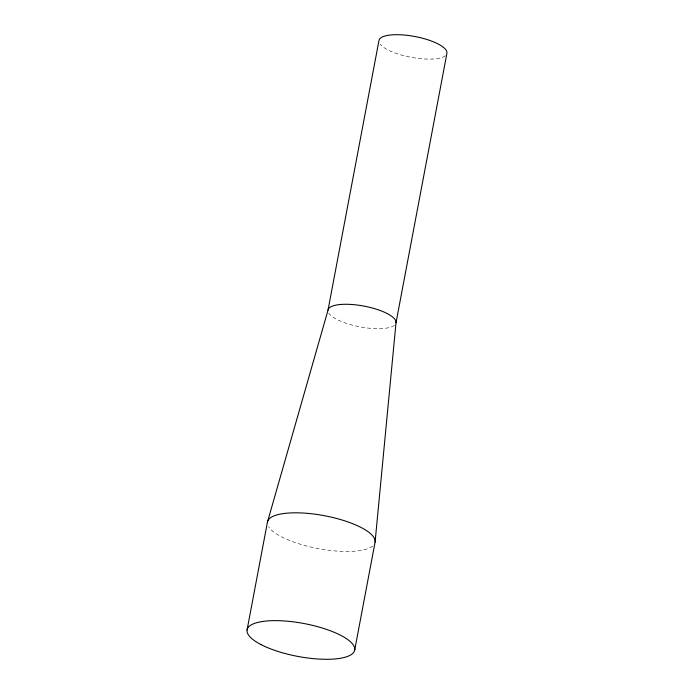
<?xml version="1.0" encoding="UTF-8"?>
<svg xmlns="http://www.w3.org/2000/svg" width="694" height="694" viewBox="0 0 694 694"><rect width="100%" height="100%" fill="white"/><g stroke="black" fill="none" stroke-linecap="round" stroke-linejoin="round"><path stroke-width="0.52" stroke-dasharray="3.47 2.6" d="M372.591 546.074A54.748 16.734 10.7 0 1 318.719 548.694A54.748 16.734 10.7 0 1 268.613 526.772M394.426 325.286A34.579 10.566 10.7 0 1 360.403 326.935A34.579 10.566 10.7 0 1 328.756 313.089M445.366 55.711A34.579 10.566 10.7 0 1 412.227 57.524A34.579 10.566 10.7 0 1 380.112 44.13"/><path stroke-width="1.04" d="M354.712 649.966L375.081 542.135L396.005 322.797L446.936 53.221A34.579 10.566 10.7 0 0 414.552 36.452A34.579 10.566 10.7 0 0 378.95 40.599L328.01 310.175L267.433 522.148L247.064 629.979M267.433 522.148A54.748 16.734 10.7 0 1 323.803 515.59A54.748 16.734 10.7 0 1 375.081 542.135M328.01 310.175A34.579 10.566 10.7 0 1 363.613 306.028A34.579 10.566 10.7 0 1 396.005 322.797M261.031 644.605A54.748 16.734 10.7 0 0 352.214 653.904A54.748 16.734 10.7 0 0 289.415 621.399A54.748 16.734 10.7 0 0 261.031 644.605"/></g></svg>
